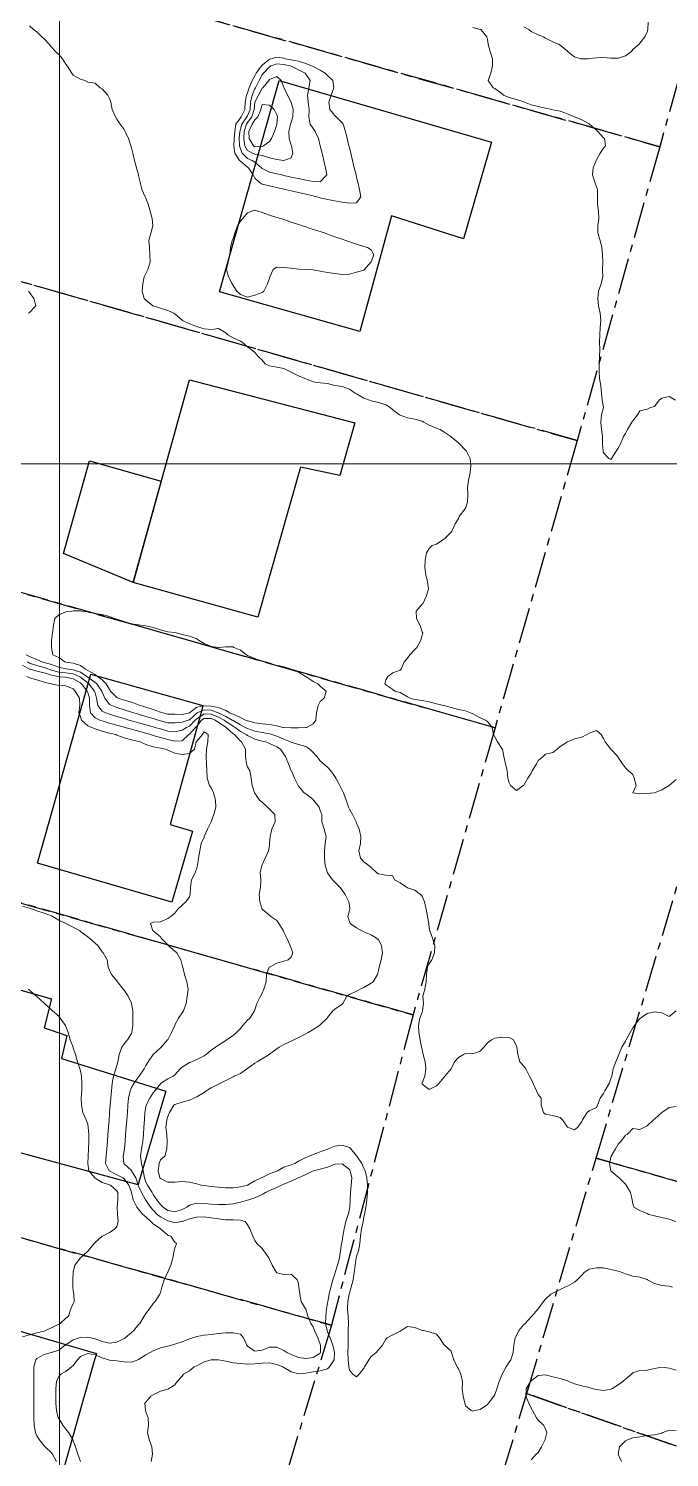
# Model space of a CAD drawing. Header units: centimetres. Extents: x 0 to 642158, y -847 to 649707.
# Drawn here: x 617864.7 to 617908.8, y 621219 to 621317.3 of the extents above; entities that cross this region are included whole.
import ezdxf

# ---------------------------------------------------------------- set-up
doc = ezdxf.new("R2010")
doc.units = ezdxf.units.CM
doc.header["$MEASUREMENT"] = 0
doc.linetypes.add('CENTERX2', pattern=[4, 2.5, -0.5, 0.5, -0.5])
doc.layers.add('MEV_grille', color=254, linetype='Continuous', lineweight=9)
doc.layers.add('WAL_topographie 0.5', color=253, linetype='Continuous', lineweight=20)
doc.layers.add('SPW_batiments', color=7, linetype='Continuous')
doc.layers.add('SPW_parcellaire cadastral', color=7, linetype='CENTERX2', lineweight=25, true_color=0xff0542)

# ---------------------------------------------------------------- blocks, each defined once
blk = doc.blocks.new('*U114')
at = {"layer": 'MEV_grille', "transparency": 33554687}
blk.add_lwpolyline([(-1338.461, 0), (1338.461, 0)], dxfattribs=at)
blk = doc.blocks.new('*U115')
at = {"layer": 'MEV_grille', "color": 0, "linetype": 'ByBlock', "lineweight": -2, "transparency": 16777216}
blk.add_blockref('*U114', (0, -1100), dxfattribs=at)
blk = doc.blocks.new('*U112')
at = {"layer": 'MEV_grille', "transparency": 33554687}
blk.add_lwpolyline([(0, 1825.476), (0, -1825.476)], dxfattribs=at)
blk = doc.blocks.new('*U113')
at = {"layer": 'MEV_grille', "color": 0, "linetype": 'ByBlock', "lineweight": -2, "transparency": 16777216}
blk.add_blockref('*U112', (2500, 0), dxfattribs=at)

msp = doc.modelspace()

# ---------------------------------------------------------------- linework, layer by layer
at = {"layer": 'SPW_batiments'}
for points in [[(617896.525, 621309.511), (617894.598, 621302.865), (617889.655, 621304.428), (617888.991, 621302.017), (617887.473, 621296.492), (617877.821, 621299.218), (617881.924, 621313.746), (617896.525, 621309.511)], [(617887.132, 621290.21), (617886.098, 621286.576), (617883.398, 621287.159), (617880.45, 621276.825), (617871.883, 621279.224), (617875.748, 621293.158), (617887.132, 621290.21)], [(617871.883, 621279.224), (617867.07, 621281.209), (617868.879, 621287.576), (617873.811, 621286.177), (617871.883, 621279.224)], [(617876.676, 621270.746), (617876.595, 621270.45), (617874.428, 621262.567), (617875.967, 621262.115), (617874.534, 621257.216), (617865.3, 621259.916), (617868.954, 621272.917), (617876.676, 621270.746)], [(617866.253, 621250.574), (617865.753, 621248.574), (617867.32, 621248.058), (617866.953, 621246.474), (617874.12, 621244.225), (617874.032, 621243.927), (617872.27, 621237.959), (617872.221, 621237.791), (617856.621, 621242.007), (617859.587, 621252.457), (617866.253, 621250.574)], [(617869.34, 621226.174), (617869.17, 621225.57), (617868.168, 621222.021), (617867.502, 621219.659), (617866.007, 621214.358), (617856.499, 621216.946), (617857.623, 621221.49), (617855.34, 621222.071), (617854.806, 621222.207), (617857.022, 621229.773), (617869.34, 621226.174)]]:
    msp.add_lwpolyline(points, dxfattribs=at)
at = {"layer": 'SPW_parcellaire cadastral'}
for points in [[(617837.643, 621329.177), (617846.28, 621339.575), (617852.456, 621347.075), (617913.696, 621329.434), (617908.107, 621309.191), (617837.643, 621329.177)], [(617833.282, 621314.509), (617835.251, 621327.391), (617837.643, 621329.177), (617908.107, 621309.191), (617902.428, 621288.973), (617831.385, 621309.286), (617833.282, 621314.509)], [(617819.413, 621291.278), (617826.794, 621300.171), (617831.385, 621309.286), (617902.428, 621288.973), (617896.782, 621269.225), (617819.413, 621291.278)], [(617819.413, 621291.278), (617896.782, 621269.225), (617891.137, 621249.476), (617805.988, 621273.734), (617807.259, 621275.414), (617819.413, 621291.278)], [(617846.235, 621239.198), (617816.33, 621247.623), (617814.041, 621248.27), (617816.274, 621251.37), (617811.548, 621254.19), (617808.336, 621249.882), (617791.53, 621254.629), (617805.988, 621273.734), (617891.137, 621249.476), (617885.511, 621228.116), (617846.235, 621239.198)], [(617950.76, 621226.214), (617903.723, 621239.607), (617909.46, 621258.849), (617958.234, 621244.881)], [(617846.235, 621239.198), (617885.511, 621228.116), (617876.856, 621199.536), (617837.608, 621210.57), (617839.66, 621218.34), (617846.235, 621239.198)], [(617943.217, 621207.865), (617898.961, 621223.414), (617903.723, 621239.607), (617950.76, 621226.214)], [(617935.661, 621189.483), (617893.704, 621204.806), (617893.74, 621204.957), (617894.986, 621210.211), (617898.961, 621223.414), (617943.217, 621207.865)]]:
    msp.add_lwpolyline(points, dxfattribs=at)
at = {"layer": 'WAL_topographie 0.5'}
for points in [[(617864.75, 621317.5), (617865.017, 621317.25), (617865.25, 621317.091), (617865.591, 621316.75), (617865.75, 621316.625), (617866.089, 621316.25), (617866.25, 621316.042), (617866.519, 621315.75), (617866.75, 621315.543), (617867, 621315.25), (617867.25, 621314.881), (617867.329, 621314.75), (617867.653, 621314.25), (617867.75, 621314.125), (617868.25, 621313.85), (617868.55, 621313.75), (617868.75, 621313.639), (617869.25, 621313.571), (617869.596, 621313.25), (617869.75, 621313.183), (617870.132, 621312.75), (617870.25, 621312.5), (617870.33, 621312.25), (617870.44, 621311.75), (617870.652, 621311.25), (617870.75, 621311.089), (617870.982, 621310.75), (617871.25, 621310.371), (617871.33, 621310.25), (617871.557, 621309.75), (617871.71, 621309.25), (617871.75, 621309.125), (617871.84, 621308.75), (617871.972, 621308.25), (617872.103, 621307.75), (617872.241, 621307.25), (617872.25, 621307.208), (617872.365, 621306.75), (617872.481, 621306.25), (617872.709, 621305.75), (617872.75, 621305.657), (617872.917, 621305.25), (617873.052, 621304.75), (617873.176, 621304.25), (617873.222, 621303.75), (617873.083, 621303.25), (617872.952, 621302.75), (617872.995, 621302.25), (617873.014, 621301.75), (617873.033, 621301.25), (617872.887, 621300.75), (617872.75, 621300.461), (617872.632, 621300.25), (617872.536, 621299.75), (617872.492, 621299.25), (617872.639, 621298.75), (617872.75, 621298.639), (617873.233, 621298.25), (617873.25, 621298.243), (617873.75, 621298.078), (617874.25, 621297.922), (617874.673, 621297.75), (617874.75, 621297.708), (617875.25, 621297.263), (617875.266, 621297.25), (617875.75, 621297.004), (617876.25, 621296.832), (617876.461, 621296.75), (617876.75, 621296.658), (617877.25, 621296.625), (617877.75, 621296.693), (617878.25, 621296.395), (617878.391, 621296.25), (617878.75, 621296.041), (617879.25, 621295.828), (617879.371, 621295.75), (617879.75, 621295.436), (617880, 621295.25), (617880.25, 621295.026), (617880.508, 621294.75), (617880.75, 621294.508), (617880.96, 621294.25), (617881.25, 621294.128), (617881.75, 621294.026), (617882.25, 621293.926), (617882.602, 621293.75), (617882.75, 621293.684), (617883.25, 621293.438), (617883.682, 621293.25), (617883.75, 621293.223), (617884.25, 621293.016), (617884.75, 621292.957), (617885.25, 621292.9), (617885.75, 621292.778), (617885.927, 621292.75), (617886.25, 621292.697), (617886.75, 621292.525), (617887.157, 621292.25), (617887.25, 621292.185), (617887.75, 621291.895), (617888.141, 621291.75), (617888.25, 621291.717), (617888.75, 621291.604), (617889.25, 621291.438), (617889.557, 621291.25), (617889.75, 621291.087), (617890.21, 621290.75), (617890.25, 621290.716), (617890.75, 621290.551), (617891.25, 621290.455), (617891.75, 621290.303), (617891.864, 621290.25), (617892.25, 621290.041), (617892.75, 621289.829), (617893, 621289.75), (617893.25, 621289.573), (617893.727, 621289.25), (617893.75, 621289.225), (617894.25, 621288.813), (617894.328, 621288.75), (617894.75, 621288.308), (617894.808, 621288.25), (617895.073, 621287.75), (617895.115, 621287.25), (617895.058, 621286.75), (617894.956, 621286.25), (617894.875, 621285.75), (617894.894, 621285.25), (617894.883, 621284.75), (617894.75, 621284.331), (617894.704, 621284.25), (617894.31, 621283.75), (617894.25, 621283.611), (617894.033, 621283.25), (617893.813, 621282.75), (617893.75, 621282.675), (617893.325, 621282.25), (617893.25, 621282.185), (617892.75, 621281.863), (617892.458, 621281.75), (617892.25, 621281.558), (617892.05, 621281.25), (617891.961, 621280.75), (617891.937, 621280.25), (617892.008, 621279.75), (617892.125, 621279.25), (617892.19, 621278.75), (617892.046, 621278.25), (617891.817, 621277.75), (617891.75, 621277.717), (617891.338, 621277.25), (617891.369, 621276.75), (617891.629, 621276.25), (617891.75, 621275.829), (617891.8, 621275.75), (617891.75, 621275.6), (617891.679, 621275.25), (617891.405, 621274.75), (617891.25, 621274.614), (617890.917, 621274.25), (617890.75, 621274.019), (617890.531, 621273.75), (617890.308, 621273.25), (617890.25, 621273.185), (617889.75, 621273), (617889.397, 621272.75), (617889.25, 621272.523), (617889.186, 621272.25), (617889.25, 621272.173), (617889.75, 621271.845), (617889.89, 621271.75), (617890.25, 621271.65), (617890.75, 621271.353), (617890.942, 621271.25), (617891.25, 621271.158), (617891.75, 621271.107), (617892.25, 621271), (617892.75, 621270.863), (617893.221, 621270.75), (617893.25, 621270.747), (617893.75, 621270.621), (617894.25, 621270.49), (617894.75, 621270.383), (617895.076, 621270.25), (617895.25, 621270.182), (617895.75, 621269.912), (617896.112, 621269.75), (617896.25, 621269.647), (617896.58, 621269.25), (617896.68, 621268.75), (617896.75, 621268.595), (617896.942, 621268.25), (617897.25, 621267.806), (617897.285, 621267.75), (617897.389, 621267.25), (617897.492, 621266.75), (617897.611, 621266.25), (617897.663, 621265.75), (617897.75, 621265.428), (617897.846, 621265.25), (617898.25, 621264.911), (617898.706, 621265.25), (617898.75, 621265.281), (617899.028, 621265.75), (617899.25, 621266.103), (617899.325, 621266.25), (617899.622, 621266.75), (617899.75, 621266.963), (617900.096, 621267.25), (617900.25, 621267.408), (617900.75, 621267.528), (617901.05, 621267.75), (617901.25, 621267.932), (617901.75, 621268.25), (617901.75, 621268.25), (617902.25, 621268.454), (617902.75, 621268.573), (617903.094, 621268.75), (617903.25, 621268.854), (617903.75, 621269.033), (617904.075, 621268.75), (617904.25, 621268.481), (617904.357, 621268.25), (617904.75, 621267.75), (617904.75, 621267.75), (617905.217, 621267.25), (617905.25, 621267.179), (617905.55, 621266.75), (617905.75, 621266.464), (617905.964, 621266.25), (617906.25, 621266), (617906.348, 621265.75), (617906.489, 621265.25), (617906.25, 621264.75), (617906.75, 621264.683), (617907.25, 621264.704), (617907.75, 621264.75), (617907.75, 621264.75), (617908.25, 621264.956), (617908.75, 621265.25), (617908.75, 621265.25), (617909.25, 621265.661)], [(617895.25, 621317.393), (617895.75, 621317.254), (617895.8, 621317.25), (617896.221, 621316.75), (617896.25, 621316.562), (617896.294, 621316.25), (617896.45, 621315.75), (617896.593, 621315.25), (617896.609, 621314.75), (617896.494, 621314.25), (617896.311, 621313.75), (617896.642, 621313.25), (617896.75, 621313.195), (617897.25, 621312.854), (617897.363, 621312.75), (617897.75, 621312.579), (617898.25, 621312.44), (617898.75, 621312.271), (617898.801, 621312.25), (617899.25, 621312.082), (617899.75, 621311.959), (617900.25, 621311.854), (617900.679, 621311.75), (617900.75, 621311.736), (617901.25, 621311.642), (617901.75, 621311.467), (617902.221, 621311.25), (617902.25, 621311.238), (617902.75, 621311.033), (617903.25, 621310.763), (617903.27, 621310.75), (617903.75, 621310.336), (617903.848, 621310.25), (617904.25, 621309.804), (617904.304, 621309.75), (617904.365, 621309.25), (617904.25, 621309.091), (617904.004, 621308.75), (617903.75, 621308.28), (617903.731, 621308.25), (617903.524, 621307.75), (617903.49, 621307.25), (617903.647, 621306.75), (617903.75, 621306.442), (617903.819, 621306.25), (617903.835, 621305.75), (617903.833, 621305.25), (617903.888, 621304.75), (617903.907, 621304.25), (617903.848, 621303.75), (617903.858, 621303.25), (617904.015, 621302.75), (617904.114, 621302.25), (617904.169, 621301.75), (617904.183, 621301.25), (617904.167, 621300.75), (617904.187, 621300.25), (617904.083, 621299.75), (617903.887, 621299.25), (617903.855, 621298.75), (617903.895, 621298.25), (617904, 621297.75), (617904.05, 621297.25), (617904.006, 621296.75), (617903.976, 621296.25), (617903.971, 621295.75), (617903.978, 621295.25), (617903.957, 621294.75), (617903.93, 621294.25), (617903.944, 621293.75), (617903.974, 621293.25), (617904.048, 621292.75), (617904.091, 621292.25), (617904.157, 621291.75), (617904.25, 621291.25), (617904.25, 621291.25), (617904.25, 621291.25), (617904.103, 621290.75), (617904.048, 621290.25), (617904.108, 621289.75), (617904.164, 621289.25), (617904.179, 621288.75), (617904.227, 621288.25), (617904.25, 621288.135), (617904.607, 621287.75), (617904.75, 621287.679), (617904.79, 621287.75), (617905.121, 621288.25), (617905.25, 621288.455), (617905.398, 621288.75), (617905.621, 621289.25), (617905.75, 621289.472), (617905.882, 621289.75), (617906.179, 621290.25), (617906.25, 621290.343), (617906.574, 621290.75), (617906.75, 621291.023), (617907.25, 621291.15), (617907.472, 621291.25), (617907.75, 621291.333), (617908.071, 621291.75), (617908.25, 621291.896), (617908.75, 621292.01), (617909.196, 621291.75)], [(617898.75, 621317.446), (617899.097, 621317.25), (617899.25, 621317.125), (617899.75, 621316.882), (617900.116, 621316.75), (617900.25, 621316.662), (617900.75, 621316.409), (617901.133, 621316.25), (617901.25, 621316.175), (617901.75, 621315.763), (617901.769, 621315.75), (617902.25, 621315.375), (617902.689, 621315.25), (617902.75, 621315.232)], [(617902.75, 621315.232), (617903.178, 621315.25), (617903.25, 621315.253), (617903.75, 621315.31), (617904.25, 621315.332), (617904.75, 621315.294), (617905.25, 621315.285), (617905.75, 621315.435), (617906.156, 621315.75), (617906.25, 621315.885), (617906.687, 621316.25), (617906.75, 621316.319), (617907.087, 621316.75), (617907.25, 621317.107), (617907.295, 621317.25), (617907.317, 621317.75)], [(617887.25, 621305.329), (617887.542, 621305.75), (617887.456, 621306.25), (617887.331, 621306.75), (617887.25, 621307.087), (617887.211, 621307.25), (617887.093, 621307.75), (617886.972, 621308.25), (617886.845, 621308.75), (617886.75, 621309.13), (617886.721, 621309.25), (617886.602, 621309.75), (617886.48, 621310.25), (617886.319, 621310.75), (617886.25, 621310.839), (617885.853, 621311.25), (617885.75, 621311.343), (617885.413, 621311.75), (617885.345, 621312.25), (617885.498, 621312.75), (617885.693, 621313.25), (617885.608, 621313.75), (617885.25, 621314.091), (617885.091, 621314.25), (617884.75, 621314.452), (617884.25, 621314.703), (617884.148, 621314.75), (617883.75, 621314.917), (617883.25, 621315.071), (617882.75, 621315.171), (617882.331, 621315.25), (617882.25, 621315.274), (617881.75, 621315.362), (617881.37, 621315.25), (617881.25, 621315.22), (617880.75, 621314.806), (617880.701, 621314.75), (617880.342, 621314.25), (617880.25, 621314.071), (617880.06, 621313.75), (617879.864, 621313.25), (617879.75, 621312.901), (617879.674, 621312.75), (617879.59, 621312.25), (617879.552, 621311.75), (617879.302, 621311.25), (617879.25, 621311.172), (617878.935, 621310.75), (617878.859, 621310.25), (617878.832, 621309.75), (617878.8, 621309.25), (617878.865, 621308.75), (617879.202, 621308.25), (617879.25, 621308.201), (617879.75, 621307.797), (617879.812, 621307.75), (617880.131, 621307.25), (617880.25, 621307.034), (617880.548, 621306.75), (617880.75, 621306.619), (617881.25, 621306.498), (617881.75, 621306.383), (617882.25, 621306.269), (617882.333, 621306.25), (617882.75, 621306.15), (617883.25, 621306.037), (617883.75, 621305.923), (617884.25, 621305.808), (617884.5, 621305.75), (617884.75, 621305.688), (617885.25, 621305.573), (617885.75, 621305.471), (617886.25, 621305.38), (617886.75, 621305.301), (617887.25, 621305.329)], [(617884.75, 621306.785), (617885.207, 621307.25), (617885.12, 621307.75), (617884.996, 621308.25), (617884.871, 621308.75), (617884.75, 621309.25), (617884.75, 621309.25), (617884.629, 621309.75), (617884.406, 621310.25), (617884.25, 621310.442), (617884.044, 621310.75), (617883.973, 621311.25), (617883.989, 621311.75), (617883.908, 621312.25), (617883.86, 621312.75), (617883.957, 621313.25), (617884.043, 621313.75), (617883.75, 621314.173), (617883.705, 621314.25), (617883.25, 621314.488), (617882.75, 621314.725), (617882.686, 621314.75), (617882.25, 621314.851), (617881.75, 621314.891), (617881.377, 621314.75), (617881.25, 621314.679), (617880.843, 621314.25), (617880.75, 621314.134), (617880.533, 621313.75), (617880.296, 621313.25), (617880.25, 621313.174), (617880.058, 621312.75), (617879.955, 621312.25), (617879.917, 621311.75), (617879.75, 621311.326), (617879.707, 621311.25), (617879.348, 621310.75), (617879.25, 621310.402), (617879.204, 621310.25), (617879.175, 621309.75), (617879.187, 621309.25), (617879.25, 621309.04), (617879.371, 621308.75), (617879.75, 621308.391), (617880.07, 621308.25), (617880.25, 621308.125), (617880.7, 621307.75), (617880.75, 621307.691), (617881.25, 621307.445), (617881.75, 621307.331), (617882.104, 621307.25), (617882.25, 621307.217), (617882.75, 621307.104), (617883.25, 621306.997), (617883.75, 621306.897), (617884.25, 621306.81), (617884.75, 621306.785)], [(617882.75, 621308.429), (617882.869, 621308.75), (617882.772, 621309.25), (617882.75, 621309.311), (617882.607, 621309.75), (617882.575, 621310.25), (617882.707, 621310.75), (617882.75, 621310.892), (617882.861, 621311.25), (617882.876, 621311.75), (617882.75, 621312.239), (617882.746, 621312.25), (617882.5, 621312.75), (617882.258, 621313.25), (617882.25, 621313.292), (617882.056, 621313.75), (617881.75, 621314.018), (617881.25, 621313.808), (617881.209, 621313.75), (617880.787, 621313.25), (617880.75, 621313.227), (617880.492, 621312.75), (617880.25, 621312.251), (617880.25, 621312.25), (617880.197, 621311.75), (617880.032, 621311.25), (617879.75, 621310.858), (617879.671, 621310.75), (617879.503, 621310.25), (617879.492, 621309.75), (617879.568, 621309.25), (617879.75, 621308.938), (617880.094, 621308.75), (617880.25, 621308.683), (617880.75, 621308.588), (617881.25, 621308.438), (617881.75, 621308.325), (617882.25, 621308.255), (617882.75, 621308.429)], [(617880.75, 621309.218), (617880.84, 621309.25), (617881.25, 621309.554), (617881.39, 621309.75), (617881.599, 621310.25), (617881.75, 621310.728), (617881.758, 621310.75), (617881.795, 621311.25), (617881.75, 621311.388), (617881.571, 621311.75), (617881.25, 621312.056), (617880.75, 621312.102), (617880.651, 621311.75), (617880.442, 621311.25), (617880.25, 621311.037), (617880.072, 621310.75), (617879.834, 621310.25), (617879.85, 621309.75), (617880.16, 621309.25), (617880.25, 621309.192), (617880.75, 621309.218)], [(617880.875, 621299.25), (617880.75, 621299.17), (617880.25, 621298.992), (617879.75, 621298.85), (617879.25, 621299.02), (617879.014, 621299.25), (617878.75, 621299.646), (617878.696, 621299.75), (617878.438, 621300.25), (617878.301, 621300.75), (617878.42, 621301.25), (617878.519, 621301.75), (617878.583, 621302.25), (617878.692, 621302.75), (617878.75, 621302.875), (617878.872, 621303.25), (617879.045, 621303.75), (617879.25, 621304.071), (617879.421, 621304.25), (617879.75, 621304.647), (617880.042, 621304.75), (617880.25, 621304.826), (617880.459, 621304.75), (617880.75, 621304.658), (617881.25, 621304.475), (617881.75, 621304.328), (617882.019, 621304.25), (617882.25, 621304.185), (617882.75, 621304), (617883.25, 621303.833), (617883.531, 621303.75), (617883.75, 621303.68), (617884.25, 621303.509), (617884.75, 621303.355), (617885.075, 621303.25), (617885.25, 621303.179), (617885.75, 621302.991), (617886.25, 621302.826), (617886.5, 621302.75), (617886.75, 621302.657), (617887.25, 621302.488), (617887.75, 621302.321), (617887.988, 621302.25), (617888.25, 621302.109), (617888.425, 621301.75), (617888.25, 621301.267), (617888.238, 621301.25), (617887.784, 621300.75), (617887.75, 621300.709), (617887.25, 621300.574), (617886.75, 621300.424), (617886.25, 621300.393), (617885.75, 621300.467), (617885.25, 621300.533), (617884.75, 621300.625), (617884.25, 621300.721), (617883.75, 621300.75), (617883.749, 621300.75), (617883.25, 621300.778), (617882.75, 621300.829), (617882.25, 621300.875), (617881.75, 621300.897), (617881.5, 621300.75), (617881.281, 621300.25), (617881.25, 621300.15), (617881.125, 621299.75), (617880.875, 621299.25)], [(617864.672, 621299.25), (617864.75, 621299.168), (617865.03, 621298.75), (617865.174, 621298.25), (617864.75, 621297.781), (617864.65, 621297.75)], [(617883.75, 621269.244), (617883.804, 621269.25), (617884.25, 621269.495), (617884.444, 621269.75), (617884.481, 621270.25), (617884.599, 621270.75), (617884.75, 621271.032), (617885.024, 621271.25), (617885.16, 621271.75), (617884.75, 621272.076), (617884.576, 621272.25), (617884.25, 621272.404), (617883.75, 621272.745), (617883.744, 621272.75), (617883.25, 621273.057), (617882.75, 621273.247), (617882.742, 621273.25), (617882.25, 621273.41), (617881.75, 621273.509), (617881.25, 621273.619), (617880.887, 621273.75), (617880.75, 621273.803), (617880.25, 621273.98), (617879.75, 621274.192), (617879.663, 621274.25), (617879.25, 621274.564), (617878.809, 621274.75), (617878.75, 621274.782), (617878.25, 621274.789), (617877.781, 621274.75), (617877.75, 621274.748), (617877.736, 621274.75), (617877.25, 621274.822), (617876.75, 621275.027), (617876.36, 621275.25), (617876.25, 621275.341), (617875.75, 621275.513), (617875.25, 621275.641), (617874.832, 621275.75), (617874.75, 621275.785), (617874.25, 621275.813), (617873.75, 621275.953), (617873.25, 621276.124), (617872.75, 621276.227), (617872.571, 621276.25), (617872.25, 621276.306), (617871.75, 621276.369), (617871.25, 621276.524), (617870.75, 621276.7), (617870.6, 621276.75), (617870.25, 621276.884), (617869.75, 621277.003), (617869.25, 621277.093), (617868.75, 621277.198), (617868.31, 621277.25), (617868.25, 621277.258), (617867.75, 621277.257), (617867.639, 621277.25), (617867.25, 621277.205), (617866.75, 621276.983), (617866.475, 621276.75), (617866.393, 621276.25), (617866.332, 621275.75), (617866.25, 621275.25), (617866.25, 621274.75), (617866.352, 621274.25), (617866.75, 621274.064), (617867.175, 621273.75), (617867.25, 621273.735), (617867.75, 621273.668), (617868.25, 621273.506), (617868.592, 621273.25), (617868.75, 621273.168), (617869.25, 621272.881), (617869.43, 621272.75), (617869.75, 621272.526), (617870.022, 621272.25), (617870.25, 621271.854), (617870.322, 621271.75), (617870.75, 621271.296), (617870.853, 621271.25), (617871.25, 621271.123), (617871.75, 621270.977), (617872.25, 621270.794), (617872.36, 621270.75), (617872.75, 621270.635), (617873.25, 621270.487), (617873.75, 621270.306), (617873.917, 621270.25), (617874.25, 621270.168), (617874.75, 621270.148), (617875.25, 621270.128), (617875.75, 621270.248), (617875.752, 621270.25), (617876.25, 621270.631), (617876.75, 621270.738), (617877.25, 621270.718), (617877.75, 621270.621), (617878.25, 621270.416), (617878.528, 621270.25), (617878.75, 621270.154), (617879.25, 621269.928), (617879.593, 621269.75), (617879.75, 621269.689), (617880.25, 621269.572), (617880.75, 621269.503), (617881.25, 621269.449), (617881.75, 621269.346), (617882.188, 621269.25), (617882.25, 621269.241), (617882.75, 621269.212), (617883.25, 621269.21), (617883.75, 621269.244)], [(617864.519, 621274.25), (617864.75, 621274.127), (617865.25, 621273.922), (617865.613, 621273.75), (617865.75, 621273.712), (617866.25, 621273.563), (617866.75, 621273.4), (617867.25, 621273.284), (617867.428, 621273.25), (617867.75, 621273.211), (617868.25, 621273.039), (617868.685, 621272.75), (617868.75, 621272.699), (617869.25, 621272.344), (617869.366, 621272.25), (617869.726, 621271.75), (617869.75, 621271.674), (617869.926, 621271.25), (617870.25, 621270.833), (617870.413, 621270.75), (617870.75, 621270.623), (617871.25, 621270.466), (617871.75, 621270.304), (617871.917, 621270.25), (617872.25, 621270.151), (617872.75, 621270.006), (617873.25, 621269.864), (617873.605, 621269.75), (617873.75, 621269.705), (617874.25, 621269.572), (617874.75, 621269.555), (617875.25, 621269.605), (617875.668, 621269.75), (617875.75, 621269.777), (617876.25, 621270.234), (617876.276, 621270.25), (617876.75, 621270.464), (617877.25, 621270.433), (617877.719, 621270.25), (617877.75, 621270.238), (617878.25, 621270.007), (617878.693, 621269.75), (617878.75, 621269.713), (617879.25, 621269.424), (617879.591, 621269.25), (617879.75, 621269.163), (617880.25, 621268.99), (617880.75, 621268.893), (617881.25, 621268.8), (617881.411, 621268.75), (617881.75, 621268.637), (617882.25, 621268.443), (617882.707, 621268.25), (617882.75, 621268.221), (617883.25, 621268.063), (617883.75, 621267.939), (617884.025, 621267.75), (617884.25, 621267.532), (617884.507, 621267.25), (617884.75, 621266.951), (617884.974, 621266.75), (617885.25, 621266.514), (617885.476, 621266.25), (617885.75, 621265.866), (617885.818, 621265.75), (617886.092, 621265.25), (617886.25, 621264.931), (617886.353, 621264.75), (617886.537, 621264.25), (617886.694, 621263.75), (617886.75, 621263.622), (617886.957, 621263.25), (617887.224, 621262.75), (617887.25, 621262.661), (617887.42, 621262.25), (617887.529, 621261.75), (617887.526, 621261.25), (617887.41, 621260.75), (617887.526, 621260.25), (617887.75, 621260.006), (617888.095, 621259.75), (617888.25, 621259.605), (617888.65, 621259.25), (617888.75, 621259.168), (617889.25, 621259.083), (617889.75, 621259.036), (617889.855, 621258.75), (617890.25, 621258.553), (617890.692, 621258.25), (617890.75, 621258.214), (617891.25, 621258.059), (617891.639, 621257.75), (617891.75, 621257.635), (617891.919, 621257.25), (617892.042, 621256.75), (617892.127, 621256.25), (617892.214, 621255.75), (617892.25, 621255.464), (617892.279, 621255.25), (617892.469, 621254.75), (617892.638, 621254.25), (617892.606, 621253.75), (617892.426, 621253.25), (617892.25, 621252.99), (617892.135, 621252.75), (617892.059, 621252.25), (617892.046, 621251.75), (617891.938, 621251.25), (617891.811, 621250.75), (617891.848, 621250.25), (617891.788, 621249.75), (617891.75, 621249.662), (617891.598, 621249.25), (617891.515, 621248.75), (617891.54, 621248.25), (617891.625, 621247.75), (617891.724, 621247.25), (617891.75, 621247.1), (617891.831, 621246.75), (617891.958, 621246.25), (617892.023, 621245.75), (617891.954, 621245.25), (617891.75, 621244.792), (617891.741, 621244.75), (617891.75, 621244.7), (617892.25, 621244.337), (617892.75, 621244.589), (617892.906, 621244.75), (617893.25, 621245.173), (617893.311, 621245.25), (617893.75, 621245.75), (617893.75, 621245.75), (617893.993, 621246.25), (617894.25, 621246.55), (617894.603, 621246.75), (617894.75, 621246.82), (617895.25, 621246.786), (617895.75, 621246.975), (617896, 621247.25), (617896.25, 621247.555), (617896.542, 621247.75), (617896.75, 621247.864), (617897.25, 621247.944), (617897.75, 621247.911), (617898.05, 621247.75), (617898.25, 621247.321), (617898.269, 621247.25), (617898.336, 621246.75), (617898.484, 621246.25), (617898.75, 621245.935), (617898.885, 621245.75), (617899.153, 621245.25), (617899.25, 621245.04), (617899.395, 621244.75), (617899.617, 621244.25), (617899.75, 621244), (617899.95, 621243.75), (617899.954, 621243.25), (617900.117, 621242.75), (617900.25, 621242.642), (617900.75, 621242.56), (617901.25, 621242.421), (617901.425, 621242.25), (617901.75, 621241.75), (617901.75, 621241.75), (617902.25, 621241.564), (617902.482, 621241.75), (617902.75, 621242.145), (617902.799, 621242.25), (617903.115, 621242.75), (617903.25, 621242.871), (617903.75, 621243.11), (617903.831, 621243.25), (617904.003, 621243.75), (617904.25, 621244.058), (617904.335, 621244.25), (617904.623, 621244.75), (617904.75, 621245.09), (617904.807, 621245.25), (617904.91, 621245.75), (617905.079, 621246.25), (617905.25, 621246.635), (617905.298, 621246.75), (617905.508, 621247.25), (617905.75, 621247.662), (617905.806, 621247.75), (617906.076, 621248.25), (617906.25, 621248.575), (617906.362, 621248.75), (617906.75, 621249.218), (617906.792, 621249.25), (617907.25, 621249.556), (617907.75, 621249.69), (617908.25, 621249.601), (617908.75, 621249.35), (617909.25, 621249.75)], [(617864.598, 621273.75), (617864.75, 621273.657), (617865.25, 621273.498), (617865.75, 621273.368), (617866.077, 621273.25), (617866.25, 621273.186), (617866.75, 621273.05), (617867.25, 621272.995), (617867.75, 621272.931), (617868.163, 621272.75), (617868.25, 621272.697), (617868.75, 621272.305), (617868.823, 621272.25), (617869.213, 621271.75), (617869.25, 621271.621), (617869.362, 621271.25), (617869.454, 621270.75), (617869.75, 621270.366), (617869.982, 621270.25), (617870.25, 621270.157), (617870.75, 621270.002), (617871.25, 621269.849), (617871.585, 621269.75), (617871.75, 621269.703), (617872.25, 621269.564), (617872.75, 621269.424), (617873.25, 621269.285), (617873.371, 621269.25), (617873.75, 621269.142), (617874.25, 621268.999), (617874.75, 621268.931), (617875.25, 621269.052), (617875.553, 621269.25), (617875.75, 621269.336), (617876.145, 621269.75), (617876.25, 621269.847), (617876.75, 621270.181), (617877.25, 621270.147), (617877.75, 621269.948), (617878.127, 621269.75), (617878.25, 621269.662), (617878.75, 621269.34), (617878.894, 621269.25), (617879.25, 621268.975), (617879.661, 621268.75), (617879.75, 621268.68), (617880.25, 621268.437), (617880.75, 621268.307), (617880.998, 621268.25), (617881.25, 621268.148), (617881.75, 621267.921), (617882.012, 621267.75), (617882.25, 621267.408), (617882.352, 621267.25), (617882.564, 621266.75), (617882.75, 621266.269), (617882.761, 621266.25), (617882.965, 621265.75), (617883.218, 621265.25), (617883.25, 621265.202), (617883.632, 621264.75), (617883.75, 621264.68), (617884.25, 621264.285), (617884.28, 621264.25), (617884.671, 621263.75), (617884.75, 621263.533), (617884.86, 621263.25), (617884.857, 621262.75), (617885.01, 621262.25), (617885.157, 621261.75), (617885.077, 621261.25), (617885.033, 621260.75), (617885.032, 621260.25), (617885.083, 621259.75), (617885.24, 621259.25), (617885.25, 621259.233), (617885.585, 621258.75), (617885.75, 621258.599), (617886.096, 621258.25), (617886.25, 621258.049), (617886.467, 621257.75), (617886.719, 621257.25), (617886.75, 621257), (617886.775, 621256.75), (617886.75, 621256.65), (617886.656, 621256.25), (617886.75, 621255.886), (617886.795, 621255.75), (617887.25, 621255.452), (617887.613, 621255.25), (617887.75, 621255.193), (617888.25, 621254.983), (617888.613, 621254.75), (617888.75, 621254.623), (617888.965, 621254.25), (617889.023, 621253.75), (617888.934, 621253.25), (617888.8, 621252.75), (617888.75, 621252.519), (617888.68, 621252.25), (617888.388, 621251.75), (617888.25, 621251.643), (617887.75, 621251.346), (617887.503, 621251.25), (617887.25, 621251.108), (617886.75, 621250.878), (617886.583, 621250.75), (617886.309, 621250.25), (617886.25, 621250.203), (617885.75, 621249.865), (617885.612, 621249.75), (617885.25, 621249.299), (617885.214, 621249.25), (617884.75, 621248.797), (617884.69, 621248.75), (617884.25, 621248.464), (617883.906, 621248.25), (617883.75, 621248.174), (617883.25, 621247.925), (617882.924, 621247.75), (617882.75, 621247.662), (617882.25, 621247.436), (617881.921, 621247.25), (617881.75, 621247.146), (617881.25, 621246.763), (617881.232, 621246.75), (617880.75, 621246.447), (617880.402, 621246.25), (617880.25, 621246.144), (617879.75, 621245.786), (617879.694, 621245.75), (617879.25, 621245.44), (617878.816, 621245.25), (617878.75, 621245.215), (617878.25, 621244.961), (617877.831, 621244.75), (617877.75, 621244.701), (617877.25, 621244.447), (617876.9, 621244.25), (617876.75, 621244.131), (617876.25, 621243.835), (617876.04, 621243.75), (617875.75, 621243.593), (617875.25, 621243.477), (617874.75, 621243.316), (617874.667, 621243.25), (617874.366, 621242.75), (617874.25, 621242.483), (617874.193, 621242.25), (617874.131, 621241.75), (617874.183, 621241.25), (617874.209, 621240.75), (617874.183, 621240.25), (617874.055, 621239.75), (617873.75, 621239.5), (617873.673, 621239.25), (617873.604, 621238.75), (617873.719, 621238.25), (617873.75, 621238.208), (617874.25, 621237.972), (617874.75, 621237.952), (617875.25, 621238.006), (617875.75, 621237.954), (617876.25, 621237.846), (617876.554, 621237.75), (617876.75, 621237.723), (617877.25, 621237.657), (617877.75, 621237.613), (617878.25, 621237.574), (617878.75, 621237.568), (617879.25, 621237.632), (617879.742, 621237.75), (617879.75, 621237.754), (617880.25, 621238.056), (617880.68, 621238.25), (617880.75, 621238.295), (617881.25, 621238.547), (617881.75, 621238.731), (617881.795, 621238.75), (617882.25, 621238.994), (617882.75, 621239.153), (617882.988, 621239.25), (617883.25, 621239.404), (617883.75, 621239.67), (617883.992, 621239.75), (617884.25, 621239.865), (617884.75, 621240.045), (617885.25, 621240.236), (617885.293, 621240.25), (617885.75, 621240.448), (617886.25, 621240.512), (617886.75, 621240.34), (617886.847, 621240.25), (617887.25, 621239.769), (617887.263, 621239.75), (617887.618, 621239.25), (617887.75, 621238.911), (617887.83, 621238.75), (617887.949, 621238.25), (617887.994, 621237.75), (617888.004, 621237.25), (617887.959, 621236.75), (617887.875, 621236.25), (617887.792, 621235.75), (617887.75, 621235.575), (617887.692, 621235.25), (617887.59, 621234.75), (617887.514, 621234.25), (617887.463, 621233.75), (617887.371, 621233.25), (617887.25, 621232.857), (617887.228, 621232.75), (617887.152, 621232.25), (617887.088, 621231.75), (617887.005, 621231.25), (617886.885, 621230.75), (617886.75, 621230.337), (617886.733, 621230.25), (617886.65, 621229.75), (617886.633, 621229.25), (617886.674, 621228.75), (617886.687, 621228.25), (617886.659, 621227.75), (617886.664, 621227.25), (617886.664, 621226.75), (617886.654, 621226.25), (617886.673, 621225.75), (617886.724, 621225.25), (617886.75, 621225.023), (617886.981, 621224.75), (617887.25, 621224.561), (617887.421, 621224.75), (617887.75, 621225.172), (617887.803, 621225.25), (617888.087, 621225.75), (617888.25, 621225.966), (617888.589, 621226.25), (617888.75, 621226.429), (617889.031, 621226.75), (617889.25, 621227.162), (617889.344, 621227.25), (617889.75, 621227.453), (617890.25, 621227.718), (617890.309, 621227.75), (617890.75, 621228.028), (617891.25, 621227.967), (617891.75, 621227.769), (617891.85, 621227.75), (617892.25, 621227.676), (617892.75, 621227.5), (617892.944, 621227.25), (617893.25, 621226.792), (617893.296, 621226.75), (617893.75, 621226.333), (617893.782, 621226.25), (617893.931, 621225.75), (617894.164, 621225.25), (617894.25, 621225.111), (617894.426, 621224.75), (617894.525, 621224.25), (617894.523, 621223.75), (617894.58, 621223.25), (617894.704, 621222.75), (617894.75, 621222.583), (617895.135, 621222.25), (617895.25, 621222.2), (617895.387, 621222.25), (617895.75, 621222.335), (617896.25, 621222.663), (617896.332, 621222.75), (617896.684, 621223.25), (617896.75, 621223.347), (617896.903, 621223.75), (617897.062, 621224.25), (617897.25, 621224.694), (617897.268, 621224.75), (617897.538, 621225.25), (617897.75, 621225.583), (617897.867, 621225.75), (617898.017, 621226.25), (617898.067, 621226.75), (617898.167, 621227.25), (617898.25, 621227.424), (617898.423, 621227.75), (617898.75, 621228.171), (617898.838, 621228.25), (617899.25, 621228.702), (617899.311, 621228.75), (617899.75, 621229.25), (617899.75, 621229.25), (617900.12, 621229.75), (617900.25, 621229.917), (617900.621, 621230.25), (617900.75, 621230.333), (617901.25, 621230.572), (617901.583, 621230.75), (617901.75, 621230.81), (617902.25, 621231.083), (617902.434, 621231.25), (617902.75, 621231.562), (617902.915, 621231.75), (617903.25, 621231.983), (617903.75, 621232.072), (617904.25, 621232.062), (617904.75, 621231.962), (617905.25, 621231.832), (617905.512, 621231.75), (617905.75, 621231.661), (617906.25, 621231.503), (617906.75, 621231.429), (617907.25, 621231.265), (617907.276, 621231.25), (617907.75, 621230.984), (617908.25, 621230.866), (617908.75, 621230.809), (617908.997, 621230.75)], [(617864.25, 621273.529), (617864.75, 621273.262), (617864.795, 621273.25), (617865.25, 621273.116), (617865.75, 621272.991), (617866.25, 621272.834), (617866.702, 621272.75), (617866.75, 621272.737), (617867.25, 621272.696), (617867.75, 621272.597), (617868.25, 621272.309), (617868.325, 621272.25), (617868.711, 621271.75), (617868.75, 621271.641), (617868.863, 621271.25), (617868.873, 621270.75), (617868.931, 621270.25), (617869.25, 621269.898), (617869.582, 621269.75), (617869.75, 621269.692), (617870.25, 621269.546), (617870.75, 621269.403), (617871.25, 621269.262), (617871.292, 621269.25), (617871.75, 621269.116), (617872.25, 621268.98), (617872.75, 621268.843), (617873.083, 621268.75), (617873.25, 621268.698), (617873.75, 621268.556), (617874.25, 621268.421), (617874.75, 621268.301), (617875.25, 621268.328), (617875.697, 621268.75), (617875.75, 621268.787), (617876.174, 621269.25), (617876.25, 621269.331), (617876.587, 621269.75), (617876.75, 621269.865), (617877.25, 621269.86), (617877.525, 621269.75), (617877.75, 621269.582), (617878.25, 621269.271), (617878.282, 621269.25), (617878.75, 621268.815), (617878.841, 621268.75), (617879.25, 621268.301), (617879.322, 621268.25), (617879.598, 621267.75), (617879.611, 621267.25), (617879.68, 621266.75), (617879.75, 621266.536), (617879.891, 621266.25), (617879.987, 621265.75), (617880.055, 621265.25), (617880.234, 621264.75), (617880.25, 621264.723), (617880.571, 621264.25), (617880.75, 621264.096), (617881.115, 621263.75), (617881.25, 621263.618), (617881.626, 621263.25), (617881.641, 621262.75), (617881.417, 621262.25), (617881.296, 621261.75), (617881.261, 621261.25), (617881.25, 621261.125), (617881.198, 621260.75), (617880.948, 621260.25), (617880.75, 621259.795), (617880.722, 621259.75), (617880.616, 621259.25), (617880.652, 621258.75), (617880.631, 621258.25), (617880.538, 621257.75), (617880.593, 621257.25), (617880.75, 621256.75), (617880.75, 621256.75), (617881.25, 621256.327), (617881.336, 621256.25), (617881.75, 621255.969), (617881.906, 621255.75), (617882.215, 621255.25), (617882.25, 621255.158), (617882.437, 621254.75), (617882.675, 621254.25), (617882.75, 621254.05), (617882.868, 621253.75), (617882.75, 621253.434), (617882.538, 621253.25), (617882.25, 621253.167), (617881.75, 621253.032), (617881.25, 621252.761), (617881.232, 621252.75), (617881.04, 621252.25), (617881.016, 621251.75), (617880.855, 621251.25), (617880.75, 621250.974), (617880.638, 621250.75), (617880.383, 621250.25), (617880.25, 621249.825), (617880.231, 621249.75), (617879.906, 621249.25), (617879.75, 621249.114), (617879.43, 621248.75), (617879.25, 621248.541), (617878.995, 621248.25), (617878.75, 621248.052), (617878.294, 621247.75), (617878.25, 621247.72), (617877.75, 621247.394), (617877.529, 621247.25), (617877.25, 621247.049), (617876.902, 621246.75), (617876.75, 621246.662), (617876.25, 621246.403), (617875.88, 621246.25), (617875.75, 621246.199), (617875.25, 621245.885), (617875.104, 621245.75), (617874.75, 621245.337), (617874.633, 621245.25), (617874.25, 621245.078), (617873.764, 621244.75), (617873.75, 621244.739), (617873.354, 621244.25), (617873.25, 621244.101), (617873.013, 621243.75), (617872.774, 621243.25), (617872.75, 621243.136), (617872.684, 621242.75), (617872.647, 621242.25), (617872.617, 621241.75), (617872.581, 621241.25), (617872.531, 621240.75), (617872.442, 621240.25), (617872.368, 621239.75), (617872.455, 621239.25), (617872.572, 621238.75), (617872.651, 621238.25), (617872.75, 621237.974), (617872.858, 621237.75), (617873.171, 621237.25), (617873.25, 621237.121), (617873.509, 621236.75), (617873.75, 621236.432), (617873.928, 621236.25), (617874.25, 621236.021), (617874.75, 621235.913), (617875.25, 621236.079), (617875.56, 621236.25), (617875.75, 621236.392), (617876.25, 621236.517), (617876.75, 621236.489), (617877.25, 621236.444), (617877.75, 621236.422), (617878.25, 621236.424), (617878.75, 621236.484), (617879.25, 621236.584), (617879.75, 621236.724), (617879.824, 621236.75), (617880.25, 621236.895), (617880.75, 621237.117), (617880.975, 621237.25), (617881.25, 621237.399), (617881.75, 621237.606), (617882.088, 621237.75), (617882.25, 621237.816), (617882.75, 621238.024), (617883.222, 621238.25), (617883.25, 621238.262), (617883.75, 621238.499), (617884.25, 621238.737), (617884.289, 621238.75), (617884.75, 621238.865), (617885.25, 621239.003), (617885.75, 621239.212), (617886.25, 621239.233), (617886.75, 621238.825), (617886.802, 621238.75), (617886.921, 621238.25), (617886.875, 621237.75), (617886.825, 621237.25), (617886.811, 621236.75), (617886.779, 621236.25), (617886.75, 621236.081), (617886.661, 621235.75), (617886.512, 621235.25), (617886.395, 621234.75), (617886.303, 621234.25), (617886.25, 621233.896), (617886.221, 621233.75), (617886.142, 621233.25), (617886.064, 621232.75), (617885.942, 621232.25), (617885.781, 621231.75), (617885.75, 621231.646), (617885.622, 621231.25), (617885.486, 621230.75), (617885.371, 621230.25), (617885.273, 621229.75), (617885.25, 621229.611), (617885.186, 621229.25), (617885.131, 621228.75), (617885.119, 621228.25), (617885.217, 621227.75), (617885.25, 621227.667), (617885.419, 621227.25), (617885.61, 621226.75), (617885.735, 621226.25), (617885.695, 621225.75), (617885.379, 621225.25), (617885.25, 621225.127), (617884.75, 621224.977), (617884.25, 621224.922), (617883.75, 621224.822), (617883.25, 621224.775), (617882.75, 621224.917), (617882.25, 621225.206), (617882.173, 621225.25), (617881.75, 621225.431), (617881.25, 621225.542), (617880.75, 621225.512), (617880.25, 621225.455), (617879.75, 621225.45), (617879.25, 621225.478), (617878.75, 621225.546), (617878.25, 621225.659), (617877.75, 621225.734), (617877.25, 621225.737), (617876.75, 621225.603), (617876.25, 621225.339), (617876.065, 621225.25), (617875.75, 621224.976), (617875.338, 621224.75), (617875.25, 621224.614), (617874.902, 621224.25), (617874.75, 621224.016), (617874.306, 621223.75), (617874.25, 621223.732), (617873.75, 621223.58), (617873.25, 621223.33), (617873.089, 621223.25), (617872.75, 621222.837), (617872.67, 621222.75), (617872.722, 621222.25), (617872.75, 621222.166), (617872.906, 621221.75), (617872.94, 621221.25), (617872.871, 621220.75), (617872.967, 621220.25), (617873.159, 621219.75), (617873.213, 621219.25), (617873.107, 621218.75)], [(617864.556, 621272.75), (617864.75, 621272.656), (617865.25, 621272.523), (617865.75, 621272.36), (617866.228, 621272.25), (617866.25, 621272.238), (617866.75, 621272.12), (617867.25, 621272.102), (617867.75, 621271.908), (617867.892, 621271.75), (617868.192, 621271.25), (617868.195, 621270.75), (617868.132, 621270.25), (617868.25, 621269.995), (617868.317, 621269.75), (617868.75, 621269.36), (617869.021, 621269.25), (617869.25, 621269.141), (617869.75, 621268.99), (617870.25, 621268.86), (617870.675, 621268.75), (617870.75, 621268.714), (617871.25, 621268.525), (617871.75, 621268.396), (617872.25, 621268.278), (617872.359, 621268.25), (617872.75, 621268.068), (617873.25, 621267.92), (617873.75, 621267.821), (617874.094, 621267.75), (617874.25, 621267.68), (617874.75, 621267.469), (617875.25, 621267.38), (617875.75, 621267.456), (617876.084, 621267.75), (617876.219, 621268.25), (617876.25, 621268.305), (617876.655, 621268.75), (617876.75, 621268.946), (617877.025, 621268.75), (617877.009, 621268.25), (617876.93, 621267.75), (617876.897, 621267.25), (617876.921, 621266.75), (617876.933, 621266.25), (617876.964, 621265.75), (617877.125, 621265.25), (617877.25, 621265.087), (617877.402, 621264.75), (617877.546, 621264.25), (617877.559, 621263.75), (617877.425, 621263.25), (617877.25, 621262.75), (617877.25, 621262.75), (617876.98, 621262.25), (617876.769, 621261.75), (617876.75, 621261.686), (617876.555, 621261.25), (617876.464, 621260.75), (617876.379, 621260.25), (617876.3, 621259.75), (617876.25, 621259.569), (617876.136, 621259.25), (617875.894, 621258.75), (617875.822, 621258.25), (617875.801, 621257.75), (617875.75, 621257.595), (617875.496, 621257.25), (617875.25, 621257.028), (617874.958, 621256.75), (617874.75, 621256.466), (617874.462, 621256.25), (617874.25, 621256.11), (617873.75, 621255.863), (617873.25, 621255.841), (617873.068, 621255.75), (617873.237, 621255.25), (617873.25, 621255.244), (617873.75, 621254.839), (617873.799, 621254.75), (617874.25, 621254.293), (617874.288, 621254.25), (617874.75, 621253.856), (617874.871, 621253.75), (617875.165, 621253.25), (617875.25, 621252.896), (617875.292, 621252.75), (617875.402, 621252.25), (617875.559, 621251.75), (617875.649, 621251.25), (617875.596, 621250.75), (617875.521, 621250.25), (617875.337, 621249.75), (617875.25, 621249.617), (617874.997, 621249.25), (617874.75, 621248.793), (617874.73, 621248.75), (617874.521, 621248.25), (617874.25, 621247.758), (617874.246, 621247.75), (617873.806, 621247.25), (617873.75, 621247.205), (617873.26, 621246.75), (617873.25, 621246.737), (617872.915, 621246.25), (617872.75, 621245.979), (617872.633, 621245.75), (617872.285, 621245.25), (617872.25, 621245.204), (617871.91, 621244.75), (617871.75, 621244.465), (617871.659, 621244.25), (617871.562, 621243.75), (617871.517, 621243.25), (617871.477, 621242.75), (617871.439, 621242.25), (617871.4, 621241.75), (617871.357, 621241.25), (617871.317, 621240.75), (617871.275, 621240.25), (617871.25, 621240.096), (617871.194, 621239.75), (617871.234, 621239.25), (617871.25, 621239.233), (617871.75, 621238.769), (617871.764, 621238.75), (617872.047, 621238.25), (617872.221, 621237.75), (617872.25, 621237.684), (617872.456, 621237.25), (617872.729, 621236.75), (617872.75, 621236.718), (617873.072, 621236.25), (617873.25, 621236.042), (617873.531, 621235.75), (617873.75, 621235.568), (617874.25, 621235.298), (617874.465, 621235.25), (617874.75, 621235.177), (617875.19, 621235.25), (617875.25, 621235.259), (617875.75, 621235.432), (617876.25, 621235.56), (617876.75, 621235.571), (617877.25, 621235.509), (617877.75, 621235.435), (617878.25, 621235.373), (617878.75, 621235.364), (617879.25, 621235.356), (617879.577, 621235.25), (617879.75, 621235.034), (617879.906, 621234.75), (617880.098, 621234.25), (617880.25, 621233.942), (617880.384, 621233.75), (617880.75, 621233.39), (617880.875, 621233.25), (617881.205, 621232.75), (617881.25, 621232.635), (617881.435, 621232.25), (617881.738, 621231.75), (617881.75, 621231.736), (617882.25, 621231.601), (617882.75, 621231.638), (617883.169, 621231.25), (617883.25, 621231), (617883.275, 621230.75), (617883.333, 621230.25), (617883.434, 621229.75), (617883.731, 621229.25), (617883.75, 621229.224), (617883.901, 621228.75), (617884.094, 621228.25), (617884.25, 621228.018), (617884.363, 621227.75), (617884.592, 621227.25), (617884.75, 621226.811), (617884.769, 621226.75), (617884.773, 621226.25), (617884.75, 621226.211), (617884.25, 621225.903), (617883.75, 621225.828), (617883.25, 621225.908), (617882.75, 621226.109), (617882.457, 621226.25), (617882.25, 621226.381), (617881.75, 621226.614), (617881.25, 621226.617), (617880.75, 621226.417), (617880.25, 621226.328), (617879.75, 621226.692), (617879.685, 621226.75), (617879.477, 621227.25), (617879.25, 621227.507), (617878.75, 621227.601), (617878.25, 621227.598), (617877.75, 621227.545), (617877.25, 621227.477), (617876.75, 621227.429), (617876.25, 621227.341), (617875.985, 621227.25), (617875.75, 621227.178), (617875.25, 621226.984), (617874.75, 621226.812), (617874.521, 621226.75), (617874.25, 621226.685), (617873.75, 621226.558), (617873.25, 621226.361), (617873.048, 621226.25), (617872.75, 621226.086), (617872.25, 621225.771), (617872.205, 621225.75), (617871.75, 621225.589), (617871.25, 621225.608), (617870.75, 621225.667), (617870.25, 621225.723), (617870.166, 621225.75), (617869.75, 621225.882), (617869.25, 621226.094), (617868.75, 621226.181), (617868.25, 621225.98), (617868.036, 621225.75), (617867.75, 621225.357), (617867.635, 621225.25), (617867.25, 621224.943), (617866.899, 621224.75), (617866.75, 621224.585), (617866.592, 621224.25), (617866.545, 621223.75), (617866.544, 621223.25), (617866.551, 621222.75), (617866.589, 621222.25), (617866.724, 621221.75), (617866.75, 621221.697), (617867.024, 621221.25), (617867.25, 621220.979), (617867.423, 621220.75), (617867.718, 621220.25), (617867.75, 621220.172), (617867.904, 621219.75), (617868.075, 621219.25), (617868.244, 621218.75)], [(617864.25, 621256.949), (617864.75, 621256.813), (617864.928, 621256.75), (617865.25, 621256.634), (617865.75, 621256.461), (617866.25, 621256.278), (617866.312, 621256.25), (617866.75, 621255.991), (617867.25, 621255.75), (617867.25, 621255.75), (617867.75, 621255.494), (617868.202, 621255.25), (617868.25, 621255.211), (617868.75, 621254.835), (617868.88, 621254.75), (617869.25, 621254.409), (617869.432, 621254.25), (617869.75, 621253.806), (617869.805, 621253.75), (617870.081, 621253.25), (617870.165, 621252.75), (617870.25, 621252.546), (617870.383, 621252.25), (617870.75, 621251.81), (617870.785, 621251.75), (617871.194, 621251.25), (617871.25, 621251.178), (617871.536, 621250.75), (617871.75, 621250.277), (617871.762, 621250.25), (617871.848, 621249.75), (617871.862, 621249.25), (617871.859, 621248.75), (617871.788, 621248.25), (617871.75, 621248.18), (617871.484, 621247.75), (617871.25, 621247.486), (617871.09, 621247.25), (617870.902, 621246.75), (617870.825, 621246.25), (617870.75, 621245.981), (617870.692, 621245.75), (617870.516, 621245.25), (617870.42, 621244.75), (617870.378, 621244.25), (617870.338, 621243.75), (617870.296, 621243.25), (617870.256, 621242.75), (617870.25, 621242.67), (617870.218, 621242.25), (617870.176, 621241.75), (617870.135, 621241.25), (617870.098, 621240.75), (617870.058, 621240.25), (617870.01, 621239.75), (617869.974, 621239.25), (617870.225, 621238.75), (617870.25, 621238.735), (617870.75, 621238.471), (617871.152, 621238.25), (617871.25, 621238.184), (617871.565, 621237.75), (617871.75, 621237.275), (617871.759, 621237.25), (617871.885, 621236.75), (617872.118, 621236.25), (617872.25, 621236.102), (617872.548, 621235.75), (617872.75, 621235.572), (617873.089, 621235.25), (617873.25, 621235.1), (617873.744, 621234.75), (617873.75, 621234.742), (617874.25, 621234.328), (617874.466, 621234.25), (617874.75, 621233.836), (617874.855, 621233.75), (617874.75, 621233.434), (617874.704, 621233.25), (617874.599, 621232.75), (617874.473, 621232.25), (617874.25, 621231.782), (617874.236, 621231.75), (617874.015, 621231.25), (617873.846, 621230.75), (617873.75, 621230.383), (617873.699, 621230.25), (617873.39, 621229.75), (617873.25, 621229.614), (617873, 621229.25), (617872.75, 621228.924), (617872.64, 621228.75), (617872.325, 621228.25), (617872.25, 621228.164), (617871.922, 621227.75), (617871.75, 621227.613), (617871.331, 621227.25), (617871.25, 621227.199), (617870.75, 621226.952), (617870.25, 621226.88), (617869.75, 621227.007), (617869.25, 621227.184), (617868.957, 621227.25), (617868.75, 621227.298), (617868.25, 621227.275), (617868.156, 621227.25), (617867.75, 621227.118), (617867.25, 621226.783), (617867.204, 621226.75), (617866.75, 621226.415), (617866.25, 621226.252), (617866.242, 621226.25), (617865.75, 621226.111), (617865.25, 621225.834), (617865.179, 621225.75), (617865.047, 621225.25), (617865.03, 621224.75), (617865.033, 621224.25), (617865.038, 621223.75), (617865.041, 621223.25), (617865.042, 621222.75), (617865.044, 621222.25), (617865.045, 621221.75), (617865.059, 621221.25), (617865.144, 621220.75), (617865.25, 621220.508), (617865.397, 621220.25), (617865.75, 621219.814), (617865.812, 621219.75), (617866.25, 621219.344), (617866.324, 621219.25), (617866.593, 621218.75)], [(617864.667, 621251.25), (617864.75, 621251.175), (617865.222, 621250.75), (617865.25, 621250.725), (617865.75, 621250.274), (617865.778, 621250.25), (617866.25, 621249.825), (617866.333, 621249.75), (617866.75, 621249.375), (617866.846, 621249.25), (617867.214, 621248.75), (617867.25, 621248.673), (617867.403, 621248.25), (617867.55, 621247.75), (617867.735, 621247.25), (617867.75, 621247.208), (617867.899, 621246.75), (617868.034, 621246.25), (617868.197, 621245.75), (617868.25, 621245.625), (617868.308, 621245.25), (617868.352, 621244.75), (617868.338, 621244.25), (617868.305, 621243.75), (617868.309, 621243.25), (617868.417, 621242.75), (617868.632, 621242.25), (617868.75, 621241.947), (617868.779, 621241.75), (617868.816, 621241.25), (617868.816, 621240.75), (617868.8, 621240.25), (617868.78, 621239.75), (617868.75, 621239.25), (617868.821, 621238.75), (617869.24, 621238.25), (617869.25, 621238.241), (617869.75, 621237.948), (617870.25, 621237.773), (617870.306, 621237.75), (617870.75, 621237.374), (617870.824, 621237.25), (617870.829, 621236.75), (617870.781, 621236.25), (617870.794, 621235.75), (617870.842, 621235.25), (617870.75, 621234.92), (617870.631, 621234.75), (617870.25, 621234.5), (617869.76, 621234.25), (617869.75, 621234.244), (617869.25, 621233.815), (617869.183, 621233.75), (617868.787, 621233.25), (617868.75, 621233.214), (617868.25, 621232.756), (617868.243, 621232.75), (617867.858, 621232.25), (617867.75, 621231.783), (617867.743, 621231.75), (617867.711, 621231.25), (617867.72, 621230.75), (617867.75, 621230.5), (617867.787, 621230.25), (617867.816, 621229.75), (617867.75, 621229.61), (617867.592, 621229.25), (617867.414, 621228.75), (617867.25, 621228.61), (617866.857, 621228.25), (617866.75, 621228.206), (617866.25, 621227.933), (617865.839, 621227.75), (617865.75, 621227.724), (617865.25, 621227.599), (617864.75, 621227.472), (617864.25, 621227.334)], [(617909.217, 621235.25), (617908.75, 621235.425), (617908.25, 621235.541), (617907.75, 621235.648), (617907.365, 621235.75), (617907.25, 621235.804), (617906.75, 621236.023), (617906.321, 621236.25), (617906.25, 621236.482), (617906.211, 621236.75), (617906.105, 621237.25), (617905.809, 621237.75), (617905.75, 621237.828), (617905.308, 621238.25), (617905.25, 621238.316), (617904.75, 621238.75), (617904.75, 621238.75), (617904.642, 621239.25), (617904.75, 621239.676), (617904.77, 621239.75), (617905.054, 621240.25), (617905.25, 621240.567), (617905.425, 621240.75), (617905.75, 621241.187), (617905.856, 621241.25), (617906.25, 621241.661), (617906.75, 621241.579), (617907.05, 621241.75), (617907.25, 621241.832), (617907.686, 621242.25), (617907.75, 621242.296), (617908.25, 621242.75), (617908.25, 621242.75), (617908.75, 621243.089), (617909.25, 621243.157)], [(617899.25, 621218.855), (617899.612, 621219.25), (617899.75, 621219.375), (617899.982, 621219.75), (617900.214, 621220.25), (617900.25, 621220.38), (617900.341, 621220.75), (617900.25, 621221.006), (617900.116, 621221.25), (617899.75, 621221.588), (617899.639, 621221.75), (617899.362, 621222.25), (617899.25, 621222.424), (617899.102, 621222.75), (617898.9, 621223.25), (617898.91, 621223.75), (617899.214, 621224.25), (617899.25, 621224.291), (617899.75, 621224.658), (617900.25, 621224.701), (617900.75, 621224.572), (617901.25, 621224.456), (617901.75, 621224.295), (617901.861, 621224.25), (617902.25, 621224.101), (617902.75, 621223.953), (617903.25, 621223.831), (617903.531, 621223.75), (617903.75, 621223.708), (617904.25, 621223.621), (617904.75, 621223.722), (617904.801, 621223.75), (617905.25, 621224.013), (617905.58, 621224.25), (617905.75, 621224.4), (617906.164, 621224.75), (617906.25, 621224.858), (617906.75, 621224.998), (617907.25, 621225.03), (617907.75, 621225.145), (617908.25, 621225.227), (617908.75, 621225.179), (617909.25, 621225.028)], [(617905.471, 621218.75), (617905.25, 621219.25), (617905.25, 621219.25), (617905.25, 621219.25), (617905.329, 621219.75), (617905.75, 621220.16), (617905.944, 621220.25), (617906.25, 621220.367), (617906.75, 621220.452), (617907.25, 621220.53), (617907.75, 621220.583), (617908.25, 621220.706), (617908.322, 621220.75), (617908.75, 621220.905), (617909.25, 621220.888)]]:
    msp.add_lwpolyline(points, dxfattribs=at)

# ---------------------------------------------------------------- block references
at = {"layer": 'MEV_grille', "transparency": 33554687}
for name, p in [('*U113', (615366.814, 620593.644)), ('*U115', (616669.481, 622387.381))]:
    msp.add_blockref(name, p, dxfattribs=at)

doc.saveas('drawing.dxf')
